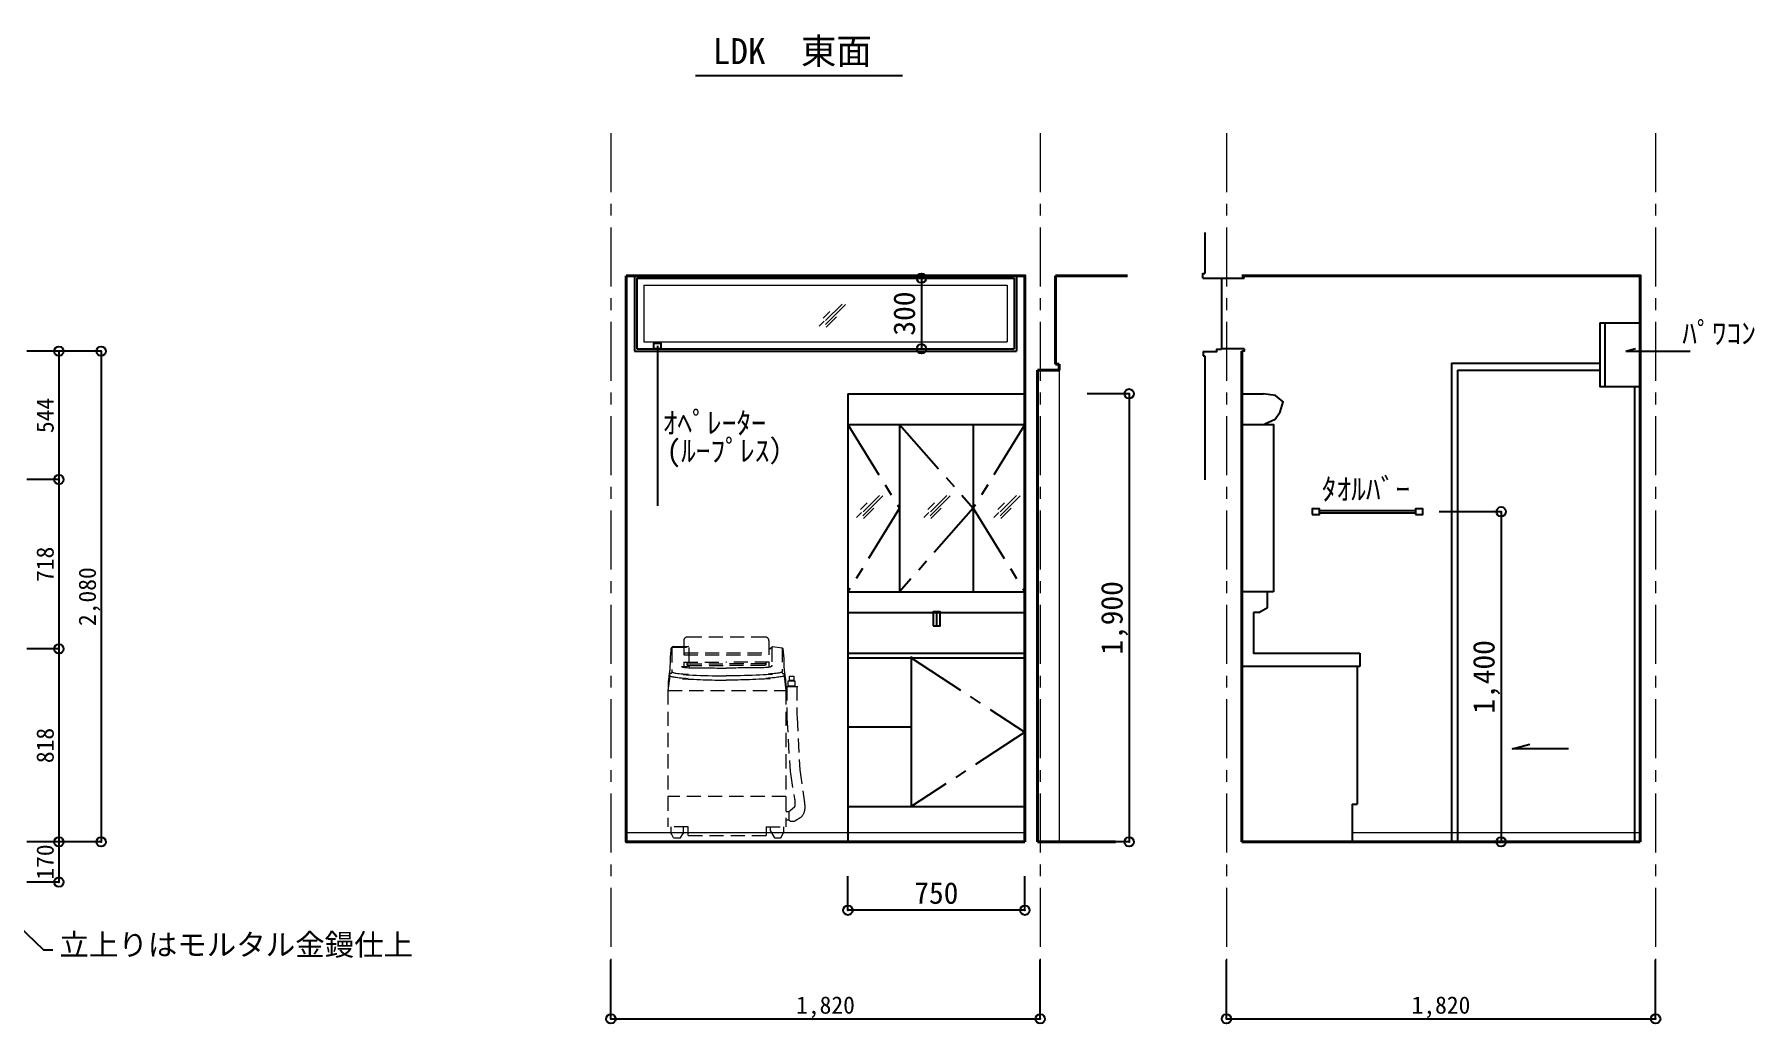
# Model space of a CAD drawing. Units: millimetres at full size, sheet at 1:50. Extents: x -31113 to 29332, y -20209 to 31249.
# Drawn here: x 16282 to 23576, y -1867 to 2326 of the extents above; entities that cross this region are included whole.
import ezdxf
from ezdxf.enums import TextEntityAlignment as Align

# ---------------------------------------------------------------- set-up
doc = ezdxf.new("R2010")
doc.units = ezdxf.units.MM
doc.header["$LTSCALE"] = 50
doc.header["$PDMODE"] = 32
doc.header["$PDSIZE"] = 40
doc.linetypes.add('CHAIN1', pattern=[8, 5, -1, 1, -1])
doc.linetypes.add('DASHED1', pattern=[1.8, 1.2, -0.6])
for name, color, linetype, lineweight in [('B-1_通り芯・通り番号', 1, 'CHAIN1', 18), ('B-2_柱(黄)', 4, 'Continuous', 9), ('B-3_仕上線(黄)', 3, 'Continuous', 40), ('B-5_サッシ・室内建具', 7, 'Continuous', 25), ('B-6_住宅設備・造作', 1, 'Continuous', 18), ('B-A_文字', 7, 'Continuous', 25), ('B-F_寸法・方位', 7, 'Continuous', 25)]:
    doc.layers.add(name, color=color, linetype=linetype, lineweight=lineweight)
doc.styles.add('ＭＳ ゴシック', font='')
doc.styles.get('ＭＳ ゴシック').set_extended_font_data('MS Gothic')

msp = doc.modelspace()

# ---------------------------------------------------------------- linework, layer by layer
at = {"layer": 'B-1_通り芯・通り番号'}
for p, q in [((18726.82, 1908.04), (18726.82, -1846.71)), ((18726.82, 1908.04), (18726.82, -1846.71)), ((20546.82, 1908.04), (20546.82, -1846.71)), ((20546.82, 1908.04), (20546.82, -1846.71)), ((21336.56, 1908.04), (21336.56, -1846.71)), ((21336.56, 1908.04), (21336.56, -1846.71)), ((23156.56, 1908.04), (23156.56, -1846.71)), ((23156.56, 1908.04), (23156.56, -1846.71))]:
    msp.add_line(p, q, dxfattribs=at)
at = {"layer": 'B-2_柱(黄)'}
for p, q in [((19721.16, 1181.21), (19636.18, 1096.22)), ((19706.65, 1183.36), (19636.95, 1113.66)), ((19630.83, 1110.23), (19609.59, 1088.99)), ((19654.49, 1151.63), (19626.25, 1123.39)), ((19682.99, 1129.05), (19639.16, 1085.22)), ((19879.83, 370.23), (19794.85, 285.25)), ((19865.32, 372.38), (19795.62, 302.69)), ((20165.44, 370.23), (20080.46, 285.25)), ((20150.92, 372.38), (20081.23, 302.69)), ((20461.62, 370.23), (20376.64, 285.25)), ((20447.1, 372.38), (20377.41, 302.69)), ((19789.5, 299.26), (19768.26, 278.02)), ((19813.16, 340.66), (19784.92, 312.42)), ((19841.66, 318.08), (19797.83, 274.25)), ((20075.11, 299.26), (20053.87, 278.02)), ((20098.76, 340.66), (20070.53, 312.42)), ((20127.26, 318.08), (20083.43, 274.25)), ((20371.29, 299.26), (20350.05, 278.02)), ((20394.95, 340.66), (20366.71, 312.42)), ((20423.44, 318.08), (20379.62, 274.25))]:
    msp.add_line(p, q, dxfattribs=at)
at = {"layer": 'B-3_仕上線(黄)'}
for p, q in [((18791.82, 1303.29), (20481.82, 1303.29)), ((20481.82, 1303.29), (20481.82, -1096.71)), ((20611.82, 1303.29), (20917.08, 1303.29)), ((20611.82, 1303.29), (20611.82, 928.29)), ((21401.56, 1303.29), (23091.56, 1303.29)), ((23091.56, 1303.29), (23091.56, -1096.71)), ((21401.56, 983.29), (21401.56, -1096.71)), ((20535.39, 903.29), (20535.39, -1096.71)), ((20535.39, 903.29), (20626.82, 903.29)), ((20611.82, 928.29), (20626.82, 928.29)), ((20626.82, 928.29), (20626.82, 903.29)), ((20535.39, -1096.71), (20866.8, -1096.71)), ((21401.56, -1096.71), (23091.56, -1096.71))]:
    msp.add_line(p, q, dxfattribs=at)
at = {"layer": 'B-3_仕上線(黄)', "color": 1, "lineweight": 18}
msp.add_line((20626.82, 903.29), (20626.82, -1096.71), dxfattribs=at)
at = {"layer": 'B-3_仕上線(黄)'}
for points in [[(18791.82, 1303.29), (20481.82, 1303.29), (20481.82, -1096.71)], [(18791.82, 1303.29), (18791.82, -1096.71), (20481.82, -1096.71)], [(21401.56, 1303.29), (23091.56, 1303.29), (23091.56, -1096.71)]]:
    msp.add_lwpolyline(points, dxfattribs=at)
at = {"layer": 'B-5_サッシ・室内建具'}
for p, q in [((18826.82, 1303.29), (18826.82, 983.29)), ((18836.82, 1293.29), (18836.82, 993.29)), ((18836.82, 1293.29), (20436.82, 1293.29)), ((20436.82, 1293.29), (20436.82, 993.29)), ((20446.82, 1303.29), (20446.82, 983.29)), ((18826.82, 983.29), (20446.82, 983.29)), ((18836.82, 993.29), (20436.82, 993.29)), ((18924.79, 1006.54), (18924.79, 327.62)), ((19731.82, 803.29), (19731.82, -1096.71)), ((19731.82, 803.29), (20481.82, 803.29)), ((19731.82, 672.71), (20481.82, 672.71)), ((19950.46, 672.71), (19950.46, -36.71)), ((20263.19, 672.71), (20263.19, -36.71)), ((19731.82, -36.71), (20481.82, -36.71)), ((19731.82, -123.57), (20481.82, -123.57)), ((20106.82, -121.12), (20106.82, -181.96)), ((19731.82, -296.71), (20481.82, -296.71)), ((19731.82, -316.71), (20481.82, -316.71)), ((19999.19, -311.05), (19999.19, -946.71)), ((19731.82, -608.4), (19999.19, -608.4)), ((19731.82, -946.71), (20481.82, -946.71))]:
    msp.add_line(p, q, dxfattribs=at)
for points in [[(18938.16, 993.11), (18908.16, 993.11), (18908.16, 1017.11), (18938.16, 1017.11)], [(20092.67, -181.12), (20122.67, -181.12), (20122.67, -121.12), (20092.67, -121.12)]]:
    msp.add_lwpolyline(points, close=True, dxfattribs=at)
at = {"layer": 'B-5_サッシ・室内建具', "linetype": 'CHAIN1'}
msp.add_lwpolyline([(19999.19, -316.71), (20481.82, -631.71), (19999.19, -946.71)], dxfattribs=at)
at = {"layer": 'B-6_住宅設備・造作'}
for p, q in [((18866.82, 1263.29), (20406.82, 1263.29)), ((18866.82, 1263.29), (18866.82, 1023.29)), ((20406.82, 1263.29), (20406.82, 1023.29)), ((18866.82, 1023.29), (20406.82, 1023.29))]:
    msp.add_line(p, q, dxfattribs=at)
at = {"layer": 'B-6_住宅設備・造作', "linetype": 'DASHED1'}
for p, q in [((18980.41, -287.67), (18979.6, -294.9)), ((18981.27, -280.44), (18980.41, -287.67)), ((18981.78, -276.25), (18981.27, -280.44)), ((18981.78, -276.25), (18986.51, -271.52)), ((18984.98, -276.25), (18984.98, -374.88)), ((18986.69, -271.71), (19054.43, -271.71)), ((18992.54, -268.7), (19055.26, -268.7)), ((19055.26, -268.7), (19032.71, -275.31)), ((19035.24, -243.82), (19035.24, -356.52)), ((19381.69, -228.71), (19050.35, -228.71)), ((19056.7, -272.81), (19056.7, -347.95)), ((19396.8, -243.82), (19396.8, -356.52)), ((19400.61, -278.53), (19411.11, -268.02)), ((19409.35, -272.81), (19409.35, -347.95)), ((19411.11, -268.02), (19452.23, -274.1)), ((19452.23, -274.1), (19455.43, -276.25)), ((19452.23, -274.1), (19452.23, -374.88)), ((19455.43, -276.25), (19455.94, -280.44)), ((19455.94, -280.44), (19456.79, -287.67)), ((19456.79, -287.67), (19457.61, -294.9)), ((18976.86, -356.95), (18976.37, -364.79)), ((18977.11, -349.08), (18976.86, -356.95)), ((18977.22, -341.2), (18977.11, -349.08)), ((18977.29, -333.31), (18977.22, -341.2)), ((18977.43, -325.43), (18977.29, -333.31)), ((18977.58, -320.86), (18977.43, -325.43)), ((18977.77, -316.64), (18977.58, -320.86)), ((18978.25, -309.39), (18977.77, -316.64)), ((18978.87, -302.14), (18978.25, -309.39)), ((18979.6, -294.9), (18978.87, -302.14)), ((19059.83, -353.48), (19026.3, -353.84)), ((19026.3, -353.84), (19026.81, -354.17)), ((19026.81, -354.17), (19027.34, -354.46)), ((19027.34, -354.46), (19027.88, -354.74)), ((19027.88, -354.74), (19028.19, -354.88)), ((19028.19, -354.88), (19028.82, -355.14)), ((19028.82, -355.14), (19029.93, -355.52)), ((19029.93, -355.52), (19031.07, -355.82)), ((19031.07, -355.82), (19032.22, -356.07)), ((19032.22, -356.07), (19033.38, -356.26)), ((19033.38, -356.26), (19034.55, -356.43)), ((19034.55, -356.43), (19035.24, -356.52)), ((19034.62, -334.93), (19216.02, -334.93)), ((19035.24, -356.52), (19038.45, -356.91)), ((19035.82, -303.89), (19395.36, -303.89)), ((19036.24, -294.84), (19396.18, -294.84)), ((19038.45, -356.91), (19044, -357.48)), ((19044, -357.48), (19049.53, -357.92)), ((19048.19, -337.26), (19048.19, -346.31)), ((19048.19, -346.31), (19052.81, -348.97)), ((19049.53, -357.92), (19055.06, -358.25)), ((19051.9, -341.1), (19216.02, -341.1)), ((19052.81, -348.97), (19216.02, -348.97)), ((19055.06, -358.25), (19060.59, -358.51)), ((19056.7, -347.95), (19056.76, -348.2)), ((19056.76, -348.2), (19056.87, -348.62)), ((19056.87, -348.62), (19056.98, -349.04)), ((19056.98, -349.04), (19057.1, -349.45)), ((19057.1, -349.45), (19057.24, -349.86)), ((19057.24, -349.86), (19057.39, -350.26)), ((19057.39, -350.26), (19057.49, -350.49)), ((19057.49, -350.49), (19057.61, -350.74)), ((19057.61, -350.74), (19057.82, -351.15)), ((19057.82, -351.15), (19058.07, -351.55)), ((19058.07, -351.55), (19058.33, -351.93)), ((19058.33, -351.93), (19058.62, -352.3)), ((19058.62, -352.3), (19058.93, -352.65)), ((19058.93, -352.65), (19059.12, -352.85)), ((19059.12, -352.85), (19059.37, -353.09)), ((19059.37, -353.09), (19059.83, -353.48)), ((19060.59, -358.51), (19066.12, -358.7)), ((19066.12, -358.7), (19069.33, -358.79)), ((19069.33, -358.79), (19077.88, -358.99)), ((19077.88, -358.99), (19092.65, -359.2)), ((19092.65, -359.2), (19107.42, -359.29)), ((19107.42, -359.29), (19122.21, -359.31)), ((19122.21, -359.31), (19137.01, -359.3)), ((19137.01, -359.3), (19151.8, -359.3)), ((19151.8, -359.3), (19160.38, -359.34)), ((19160.38, -359.34), (19165.8, -359.38)), ((19165.8, -359.38), (19175.15, -359.47)), ((19175.15, -359.47), (19184.49, -359.59)), ((19184.49, -359.59), (19193.83, -359.73)), ((19193.83, -359.73), (19203.17, -359.89)), ((19203.17, -359.89), (19212.51, -360.06)), ((19212.51, -360.06), (19216.02, -360.13)), ((19397.42, -334.93), (19216.02, -334.93)), ((19380.14, -341.1), (19216.02, -341.1)), ((19379.23, -348.97), (19216.02, -348.97)), ((19219.53, -360.06), (19216.02, -360.13)), ((19228.87, -359.89), (19219.53, -360.06)), ((19238.21, -359.73), (19228.87, -359.89)), ((19247.55, -359.59), (19238.21, -359.73)), ((19256.89, -359.47), (19247.55, -359.59)), ((19266.24, -359.38), (19256.89, -359.47)), ((19271.66, -359.34), (19266.24, -359.38)), ((19280.24, -359.3), (19271.66, -359.34)), ((19295.03, -359.3), (19280.24, -359.3)), ((19309.83, -359.31), (19295.03, -359.3)), ((19324.62, -359.29), (19309.83, -359.31)), ((19339.39, -359.2), (19324.62, -359.29)), ((19354.16, -358.99), (19339.39, -359.2)), ((19362.71, -358.79), (19354.16, -358.99)), ((19365.92, -358.7), (19362.71, -358.79)), ((19371.45, -358.51), (19365.92, -358.7)), ((19376.98, -358.25), (19371.45, -358.51)), ((19382.51, -357.92), (19376.98, -358.25)), ((19383.85, -346.31), (19379.23, -348.97)), ((19388.04, -357.48), (19382.51, -357.92)), ((19383.85, -337.26), (19383.85, -346.31)), ((19393.59, -356.91), (19388.04, -357.48)), ((19396.8, -356.52), (19393.59, -356.91)), ((19397.49, -356.43), (19396.8, -356.52)), ((19398.66, -356.26), (19397.49, -356.43)), ((19399.82, -356.07), (19398.66, -356.26)), ((19400.97, -355.82), (19399.82, -356.07)), ((19402.11, -355.52), (19400.97, -355.82)), ((19403.22, -355.14), (19402.11, -355.52)), ((19403.85, -354.88), (19403.22, -355.14)), ((19404.16, -354.74), (19403.85, -354.88)), ((19404.7, -354.46), (19404.16, -354.74)), ((19405.23, -354.17), (19404.7, -354.46)), ((19405.74, -353.84), (19405.23, -354.17)), ((19406.22, -353.48), (19405.74, -353.84)), ((19406.68, -353.09), (19406.22, -353.48)), ((19406.93, -352.85), (19406.68, -353.09)), ((19407.12, -352.65), (19406.93, -352.85)), ((19407.43, -352.3), (19407.12, -352.65)), ((19407.72, -351.93), (19407.43, -352.3)), ((19407.99, -351.55), (19407.72, -351.93)), ((19408.23, -351.15), (19407.99, -351.55)), ((19408.44, -350.74), (19408.23, -351.15)), ((19408.56, -350.49), (19408.44, -350.74)), ((19408.66, -350.26), (19408.56, -350.49)), ((19408.81, -349.86), (19408.66, -350.26)), ((19408.95, -349.45), (19408.81, -349.86)), ((19409.07, -349.04), (19408.95, -349.45)), ((19409.18, -348.62), (19409.07, -349.04)), ((19409.29, -348.2), (19409.18, -348.62)), ((19409.35, -347.95), (19409.29, -348.2)), ((19457.61, -294.9), (19458.34, -302.14)), ((19458.34, -302.14), (19458.95, -309.39)), ((19458.95, -309.39), (19459.43, -316.64)), ((19459.43, -316.64), (19459.63, -320.86)), ((19459.63, -320.86), (19459.78, -325.43)), ((19459.78, -325.43), (19459.91, -333.31)), ((19459.91, -333.31), (19459.99, -341.2)), ((19459.99, -341.2), (19460.1, -349.08)), ((19460.1, -349.08), (19460.35, -356.95)), ((19460.35, -356.95), (19460.84, -364.79)), ((18975.81, -394.62), (18968.6, -454.79)), ((18969.45, -428.33), (18969.05, -438.58)), ((18970.01, -418.1), (18969.45, -428.33)), ((18970.79, -407.89), (18970.01, -418.1)), ((18971.86, -397.71), (18970.79, -407.89)), ((18972.64, -391.82), (18971.86, -397.71)), ((18972.95, -389.7), (18972.64, -391.82)), ((18973.51, -386.05), (18972.95, -389.7)), ((18974.09, -382.41), (18973.51, -386.05)), ((18974.66, -378.76), (18974.09, -382.41)), ((18975.2, -375.11), (18974.66, -378.76)), ((18975.68, -371.45), (18975.2, -375.11)), ((18975.73, -387.56), (18975.65, -388.97)), ((18975.65, -388.97), (18975.68, -390.41)), ((18975.93, -369.33), (18975.68, -371.45)), ((18975.68, -390.41), (18975.76, -391.86)), ((18975.98, -386.21), (18975.73, -387.56)), ((18975.76, -391.86), (18975.79, -392.69)), ((18975.79, -392.69), (18975.8, -393.01)), ((18975.8, -395.67), (18975.79, -395.98)), ((18975.8, -393.01), (18975.81, -393.55)), ((18975.81, -395.15), (18975.8, -395.67)), ((18975.81, -393.55), (18975.81, -394.08)), ((18975.81, -394.08), (18975.81, -394.62)), ((18975.81, -394.62), (18975.81, -395.15)), ((18975.9, -392.18), (18976.58, -392.8)), ((18976.37, -364.79), (18975.93, -369.33)), ((18976.47, -384.95), (18975.98, -386.21)), ((18976.89, -384.28), (18976.47, -384.95)), ((18976.58, -392.8), (18977.77, -393.46)), ((18977.02, -384.1), (18976.89, -384.28)), ((18977.28, -383.81), (18977.02, -384.1)), ((18977.55, -383.53), (18977.28, -383.81)), ((18977.85, -383.29), (18977.55, -383.53)), ((18977.77, -393.46), (18979.5, -394.16)), ((18978.17, -383.07), (18977.85, -383.29)), ((18978.51, -382.9), (18978.17, -383.07)), ((18978.72, -382.81), (18978.51, -382.9)), ((18978.99, -382.73), (18978.72, -382.81)), ((18979.46, -382.64), (18978.99, -382.73)), ((18979.95, -382.59), (18979.46, -382.64)), ((18979.5, -394.16), (18981.84, -394.9)), ((18980.44, -382.57), (18979.95, -382.59)), ((18980.92, -382.54), (18980.44, -382.57)), ((18981.39, -382.49), (18980.92, -382.54)), ((18981.64, -382.45), (18981.39, -382.49)), ((18982.36, -382.21), (18981.64, -382.45)), ((18981.84, -394.9), (18984.81, -395.67)), ((18983.36, -381.44), (18982.36, -382.21)), ((18984.12, -380.3), (18983.36, -381.44)), ((18984.69, -378.87), (18984.12, -380.3)), ((18985.12, -377.23), (18984.69, -378.87)), ((18984.81, -395.67), (18988.46, -396.46)), ((18984.98, -374.88), (18985.58, -375.8)), ((18985.48, -375.46), (18985.12, -377.23)), ((18985.67, -374.4), (18985.48, -375.46)), ((18985.58, -375.8), (18986.41, -376.66)), ((18986.41, -376.66), (18987.61, -377.49)), ((18987.61, -377.49), (18989.34, -378.28)), ((18988.46, -396.46), (18992.8, -397.27)), ((18989.34, -378.28), (18991.71, -379.06)), ((18991.71, -379.06), (18994.84, -379.83)), ((18992.8, -397.27), (18997.87, -398.1)), ((18994.84, -379.83), (18998.83, -380.59)), ((18997.87, -398.1), (19003.67, -398.94)), ((18998.83, -380.59), (19003.74, -381.36)), ((19003.67, -398.94), (19010.22, -399.78)), ((19003.74, -381.36), (19009.63, -382.12)), ((19009.63, -382.12), (19016.55, -382.9)), ((19010.22, -399.78), (19017.51, -400.62)), ((19016.55, -382.9), (19024.53, -383.68)), ((19017.51, -400.62), (19025.54, -401.45)), ((19024.53, -383.68), (19033.57, -384.48)), ((19025.54, -401.45), (19034.3, -402.28)), ((19053.87, -403.87), (19030.6, -404.63)), ((19030.6, -404.63), (19041.92, -405.36)), ((19054.8, -386.08), (19032.92, -386.88)), ((19032.92, -386.88), (19045.98, -387.68)), ((19033.57, -384.48), (19043.67, -385.28)), ((19034.3, -402.28), (19043.75, -403.08)), ((19041.92, -405.36), (19053.74, -406.06)), ((19043.67, -385.28), (19054.8, -386.08)), ((19043.75, -403.08), (19053.87, -403.87)), ((19045.98, -387.68), (19059.91, -388.46)), ((19053.74, -406.06), (19066.01, -406.73)), ((19059.91, -388.46), (19074.62, -389.23)), ((19066.01, -406.73), (19078.63, -407.35)), ((19074.62, -389.23), (19089.99, -389.96)), ((19078.63, -407.35), (19091.51, -407.93)), ((19089.99, -389.96), (19105.9, -390.65)), ((19091.51, -407.93), (19104.55, -408.47)), ((19104.55, -408.47), (19117.63, -408.96)), ((19105.9, -390.65), (19122.23, -391.28)), ((19117.63, -408.96), (19130.62, -409.41)), ((19122.23, -391.28), (19138.8, -391.84)), ((19130.62, -409.41), (19143.38, -409.8)), ((19138.8, -391.84), (19155.44, -392.32)), ((19143.38, -409.8), (19155.75, -410.15)), ((19155.44, -392.32), (19171.98, -392.7)), ((19155.75, -410.15), (19167.57, -410.45)), ((19167.57, -410.45), (19178.65, -410.7)), ((19171.98, -392.7), (19188.2, -392.97)), ((19178.65, -410.7), (19188.8, -410.91)), ((19188.2, -392.97), (19203.87, -393.09)), ((19188.8, -410.91), (19197.8, -411.07)), ((19197.8, -411.07), (19205.44, -411.19)), ((19203.87, -393.09), (19216.02, -393.06)), ((19205.44, -411.19), (19211.47, -411.28)), ((19211.47, -411.28), (19215.63, -411.33)), ((19215.63, -411.33), (19216.02, -411.33)), ((19228.17, -393.09), (19216.02, -393.06)), ((19216.41, -411.33), (19216.02, -411.33)), ((19220.57, -411.28), (19216.41, -411.33)), ((19226.6, -411.19), (19220.57, -411.28)), ((19234.24, -411.07), (19226.6, -411.19)), ((19243.84, -392.97), (19228.17, -393.09)), ((19243.24, -410.91), (19234.24, -411.07)), ((19253.39, -410.7), (19243.24, -410.91)), ((19260.06, -392.7), (19243.84, -392.97)), ((19264.47, -410.45), (19253.39, -410.7)), ((19276.6, -392.32), (19260.06, -392.7)), ((19276.29, -410.15), (19264.47, -410.45)), ((19288.66, -409.8), (19276.29, -410.15)), ((19293.24, -391.84), (19276.6, -392.32)), ((19301.42, -409.41), (19288.66, -409.8)), ((19309.82, -391.28), (19293.24, -391.84)), ((19314.41, -408.96), (19301.42, -409.41)), ((19326.14, -390.65), (19309.82, -391.28)), ((19327.49, -408.47), (19314.41, -408.96)), ((19342.05, -389.96), (19326.14, -390.65)), ((19340.53, -407.93), (19327.49, -408.47)), ((19353.41, -407.35), (19340.53, -407.93)), ((19357.42, -389.23), (19342.05, -389.96)), ((19366.03, -406.73), (19353.41, -407.35)), ((19372.13, -388.46), (19357.42, -389.23)), ((19378.3, -406.06), (19366.03, -406.73)), ((19386.06, -387.68), (19372.13, -388.46)), ((19390.12, -405.36), (19378.3, -406.06)), ((19393.46, -403.08), (19383.34, -403.87)), ((19383.34, -403.87), (19401.44, -404.63)), ((19399.12, -386.88), (19386.06, -387.68)), ((19401.44, -404.63), (19390.12, -405.36)), ((19402.91, -402.28), (19393.46, -403.08)), ((19403.63, -384.48), (19393.54, -385.28)), ((19393.54, -385.28), (19411.25, -386.08)), ((19411.25, -386.08), (19399.12, -386.88)), ((19411.66, -401.45), (19402.91, -402.28)), ((19412.68, -383.68), (19403.63, -384.48)), ((19419.7, -400.62), (19411.66, -401.45)), ((19420.65, -382.9), (19412.68, -383.68)), ((19426.99, -399.78), (19419.7, -400.62)), ((19427.58, -382.12), (19420.65, -382.9)), ((19433.54, -398.94), (19426.99, -399.78)), ((19433.47, -381.36), (19427.58, -382.12)), ((19438.38, -380.59), (19433.47, -381.36)), ((19439.34, -398.1), (19433.54, -398.94)), ((19442.36, -379.83), (19438.38, -380.59)), ((19444.4, -397.27), (19439.34, -398.1)), ((19445.5, -379.06), (19442.36, -379.83)), ((19448.75, -396.46), (19444.4, -397.27)), ((19447.87, -378.28), (19445.5, -379.06)), ((19449.6, -377.49), (19447.87, -378.28)), ((19452.39, -395.67), (19448.75, -396.46)), ((19450.8, -376.66), (19449.6, -377.49)), ((19451.62, -375.8), (19450.8, -376.66)), ((19451.54, -374.4), (19451.73, -375.46)), ((19452.23, -374.88), (19451.62, -375.8)), ((19451.73, -375.46), (19452.08, -377.23)), ((19452.08, -377.23), (19452.52, -378.87)), ((19455.37, -394.9), (19452.39, -395.67)), ((19452.52, -378.87), (19453.09, -380.3)), ((19453.09, -380.3), (19453.85, -381.44)), ((19453.85, -381.44), (19454.85, -382.21)), ((19454.85, -382.21), (19455.56, -382.45)), ((19457.7, -394.16), (19455.37, -394.9)), ((19455.56, -382.45), (19455.82, -382.49)), ((19455.82, -382.49), (19456.28, -382.54)), ((19456.28, -382.54), (19456.77, -382.57)), ((19456.77, -382.57), (19457.26, -382.59)), ((19457.26, -382.59), (19457.74, -382.64)), ((19459.44, -393.46), (19457.7, -394.16)), ((19457.74, -382.64), (19458.22, -382.73)), ((19458.22, -382.73), (19458.49, -382.81)), ((19458.49, -382.81), (19458.69, -382.9)), ((19458.69, -382.9), (19459.03, -383.07)), ((19459.03, -383.07), (19459.35, -383.29)), ((19459.35, -383.29), (19459.65, -383.53)), ((19460.63, -392.8), (19459.44, -393.46)), ((19459.65, -383.53), (19459.93, -383.81)), ((19459.93, -383.81), (19460.18, -384.1)), ((19460.18, -384.1), (19460.32, -384.28)), ((19460.32, -384.28), (19460.74, -384.95)), ((19461.31, -392.18), (19460.63, -392.8)), ((19460.74, -384.95), (19461.22, -386.21)), ((19460.84, -364.79), (19461.28, -369.33)), ((19461.22, -386.21), (19461.47, -387.56)), ((19461.28, -369.33), (19461.53, -371.45)), ((19461.4, -393.01), (19461.39, -393.55)), ((19461.39, -393.55), (19461.39, -394.08)), ((19461.39, -394.08), (19461.39, -394.62)), ((19461.39, -394.62), (19468.6, -454.79)), ((19461.39, -394.62), (19461.4, -395.15)), ((19461.41, -392.69), (19461.4, -393.01)), ((19461.4, -395.15), (19461.41, -395.67)), ((19461.45, -391.86), (19461.41, -392.69)), ((19461.41, -395.67), (19461.41, -395.98)), ((19461.52, -390.41), (19461.45, -391.86)), ((19461.47, -387.56), (19461.55, -388.97)), ((19461.55, -388.97), (19461.52, -390.41)), ((19461.53, -371.45), (19462.01, -375.11)), ((19462.01, -375.11), (19462.55, -378.76)), ((19462.55, -378.76), (19463.12, -382.41)), ((19463.12, -382.41), (19463.7, -386.05)), ((19463.7, -386.05), (19464.26, -389.7)), ((19464.26, -389.7), (19464.57, -391.82)), ((19464.57, -391.82), (19465.35, -397.71)), ((19465.35, -397.71), (19466.42, -407.89)), ((19466.42, -407.89), (19467.2, -418.1)), ((19467.2, -418.1), (19467.76, -428.33)), ((19467.76, -428.33), (19468.15, -438.58)), ((19472.59, -437.52), (19472.59, -571.85)), ((19472.59, -437.52), (19518.66, -437.52)), ((19478.16, -436.02), (19478.16, -414.08)), ((19478.16, -414.08), (19506.13, -414.08)), ((19506.13, -436.02), (19478.16, -436.02)), ((19484.47, -412.71), (19484.47, -393.78)), ((19484.47, -393.78), (19502.02, -393.78)), ((19502.02, -412.71), (19484.47, -412.71)), ((19502.02, -393.78), (19502.02, -412.71)), ((19506.13, -414.08), (19506.13, -436.02)), ((19514.97, -437.52), (19514.97, -558.79)), ((18968.76, -448.84), (18968.6, -454.79)), ((18968.6, -454.79), (19468.6, -454.79)), ((18968.6, -454.79), (18968.6, -1032.27)), ((18969.05, -438.58), (18968.76, -448.84)), ((19468.15, -438.58), (19468.45, -448.84)), ((19468.45, -448.84), (19468.6, -454.79)), ((19468.6, -454.79), (19468.6, -1032.89)), ((19472.59, -571.85), (19486.31, -797.86)), ((19514.97, -558.79), (19515.86, -567.79)), ((19486.31, -797.86), (19488.02, -806.03)), ((19488.02, -806.03), (19503.77, -906.61)), ((19468.6, -903.95), (18968.6, -903.95)), ((19503.77, -906.61), (19505.06, -911.99)), ((19505.31, -947.7), (19505.05, -948.71)), ((19505.06, -911.99), (19505.62, -915.16)), ((19505.52, -946.67), (19505.31, -947.7)), ((19505.69, -945.62), (19505.52, -946.67)), ((19505.62, -915.16), (19505.84, -916.79)), ((19505.82, -944.57), (19505.69, -945.62)), ((19505.89, -943.96), (19505.82, -944.57)), ((19505.84, -916.79), (19506.13, -919.62)), ((19506, -942.89), (19505.89, -943.96)), ((19506.15, -941.06), (19506, -942.89)), ((19506.13, -919.62), (19506.31, -922.47)), ((19506.26, -939.24), (19506.15, -941.06)), ((19506.33, -937.42), (19506.26, -939.24)), ((19506.31, -922.47), (19506.42, -925.33)), ((19506.39, -935.6), (19506.33, -937.42)), ((19506.42, -933.77), (19506.39, -935.6)), ((19506.42, -925.33), (19506.46, -928.2)), ((19506.44, -932.71), (19506.42, -933.77)), ((19506.46, -931.06), (19506.44, -932.71)), ((19506.46, -928.2), (19506.46, -931.06)), ((19543.11, -900.8), (19544.19, -907.77)), ((19544.19, -907.77), (19545.11, -914.2)), ((19545.11, -914.2), (19545.54, -917.51)), ((19545.54, -917.51), (19545.91, -919.91)), ((19545.91, -919.91), (19546.55, -924.05)), ((19546.55, -924.05), (19547.16, -928.2)), ((19547.16, -928.2), (19547.7, -932.36)), ((19547.7, -932.36), (19548.16, -936.52)), ((19548.16, -936.52), (19548.52, -940.7)), ((19548.52, -940.7), (19548.67, -943.13)), ((19548.67, -943.13), (19548.75, -944.87)), ((19548.75, -944.87), (19548.83, -947.87)), ((19548.83, -947.87), (19548.81, -950.87)), ((19481.59, -1004.66), (19468.6, -1004.66)), ((19487.07, -1008.77), (19482.1, -1003.81)), ((19487.07, -965.17), (19482.18, -968)), ((19504.74, -949.7), (19487.07, -965.17)), ((19487.07, -1008.77), (19505.29, -1008.77)), ((19505.05, -948.71), (19504.74, -949.7)), ((19506.02, -1008.36), (19505.29, -1008.77)), ((19507.29, -1007.64), (19506.02, -1008.36)), ((19508.55, -1006.93), (19507.29, -1007.64)), ((19509.81, -1006.2), (19508.55, -1006.93)), ((19511.06, -1005.47), (19509.81, -1006.2)), ((19512.3, -1004.73), (19511.06, -1005.47)), ((19513.02, -1004.29), (19512.3, -1004.73)), ((19514.12, -1003.62), (19513.02, -1004.29)), ((19515.99, -1002.43), (19514.12, -1003.62)), ((19517.85, -1001.23), (19515.99, -1002.43)), ((19519.71, -1000.01), (19517.85, -1001.23)), ((19521.57, -998.8), (19519.71, -1000.01)), ((19523.45, -997.58), (19521.57, -998.8)), ((19524.54, -996.89), (19523.45, -997.58)), ((19525.6, -996.22), (19524.54, -996.89)), ((19527.42, -995.07), (19525.6, -996.22)), ((19529.23, -993.91), (19527.42, -995.07)), ((19531.01, -992.69), (19529.23, -993.91)), ((19532.72, -991.42), (19531.01, -992.69)), ((19534.34, -990.05), (19532.72, -991.42)), ((19535.24, -989.21), (19534.34, -990.05)), ((19536.19, -988.22), (19535.24, -989.21)), ((19537.71, -986.41), (19536.19, -988.22)), ((19539.11, -984.47), (19537.71, -986.41)), ((19540.38, -982.43), (19539.11, -984.47)), ((19541.54, -980.32), (19540.38, -982.43)), ((19542.61, -978.14), (19541.54, -980.32)), ((19543.19, -976.87), (19542.61, -978.14)), ((19543.79, -975.46), (19543.19, -976.87)), ((19544.75, -973.02), (19543.79, -975.46)), ((19545.61, -970.55), (19544.75, -973.02)), ((19546.37, -968.05), (19545.61, -970.55)), ((19547.03, -965.53), (19546.37, -968.05)), ((19547.58, -962.99), (19547.03, -965.53)), ((19547.85, -961.51), (19547.58, -962.99)), ((19548.12, -959.8), (19547.85, -961.51)), ((19548.47, -956.84), (19548.12, -959.8)), ((19548.7, -953.86), (19548.47, -956.84)), ((19548.81, -950.87), (19548.7, -953.86)), ((19054.43, -1032.27), (18968.6, -1032.27)), ((18980.65, -1032.27), (18980.65, -1062.85)), ((18983.44, -1062.85), (18980.65, -1062.85)), ((18992.6, -1078.71), (18983.44, -1062.85)), ((18992.6, -1078.71), (19022.27, -1078.71)), ((19022.27, -1078.71), (19031.43, -1062.85)), ((19031.43, -1062.85), (19033.31, -1062.85)), ((19033.31, -1032.27), (19033.31, -1062.85)), ((19054.43, -1069.29), (19054.43, -1032.27)), ((19054.52, -1068.79), (19384.91, -1068.79)), ((19384.91, -1032.89), (19384.91, -1068.79)), ((19384.91, -1032.89), (19468.6, -1032.89)), ((19402.32, -1032.89), (19402.32, -1047.91)), ((19402.32, -1047.91), (19420.1, -1078.71)), ((19420.1, -1078.71), (19446.56, -1078.71)), ((19446.56, -1078.71), (19459.91, -1055.57)), ((19459.91, -1055.57), (19459.91, -1032.89))]:
    msp.add_line(p, q, dxfattribs=at)
for points in [[(19515.86, -567.79), (19527.21, -791.67), (19543.11, -900.8)], [(19468.6, -967.36), (19481.59, -967.36), (19481.59, -1004.66)]]:
    msp.add_lwpolyline(points, dxfattribs=at)
for centre, radius, start, end in [((18992.54, -276.25), 7.56, 90, 180), ((19050.35, -243.82), 15.11, 90, 180), ((19381.69, -243.82), 15.11, 0, 90)]:
    msp.add_arc(centre, radius, start, end, dxfattribs=at)
at = {"layer": 'B-A_文字'}
for p, q in [((21245.06, 1487.24), (21245.06, 1312.79)), ((21236.04, 1293.29), (21411.56, 1293.29)), ((21315.06, 1293.29), (21315.06, 993.29)), ((21411.56, 1293.29), (21411.56, 1308.29)), ((22920.56, 1103.29), (23091.56, 1103.29)), ((22940.56, 1103.29), (22940.56, 833.29)), ((21237.89, 982.69), (21237.89, 963.26)), ((21237.89, 963.26), (21245.06, 963.26)), ((21245.06, 963.26), (21245.06, 438.93)), ((21411.56, 993.29), (21315.06, 993.29)), ((23029.86, 983.62), (23071.74, 994.84)), ((23029.86, 983.62), (23302.98, 983.62)), ((22291.56, 933.29), (22291.56, -1096.71)), ((22291.56, 933.29), (22920.56, 933.29)), ((22316.56, 903.29), (22316.56, -1096.71)), ((22316.56, 903.29), (22920.56, 903.29)), ((21401.56, 803.29), (21491.71, 803.29)), ((23066.56, 833.29), (23066.56, -1096.71)), ((21730.72, 308.29), (22138.72, 308.29)), ((21730.72, 298.29), (22138.72, 298.29)), ((21536.56, -36.71), (21401.56, -36.71)), ((21474.25, -123.57), (21452.07, -123.57)), ((21901.56, -352.54), (21401.56, -352.54)), ((21891.56, -352.54), (21891.56, -936.71)), ((21901.56, -296.71), (21901.56, -352.54)), ((21869.6, -936.71), (21891.56, -936.71)), ((21869.6, -936.71), (21869.6, -1096.71))]:
    msp.add_line(p, q, dxfattribs=at)
at = {"layer": 'B-A_文字', "color": 1, "lineweight": 18}
for p, q in [((18791.82, -1056.71), (20481.82, -1056.71)), ((21869.6, -1056.71), (23091.56, -1056.71))]:
    msp.add_line(p, q, dxfattribs=at)
at = {"layer": 'B-A_文字'}
for points in [[(21236.04, 1293.29), (21236.04, 1312.79), (21245.06, 1312.79)], [(22920.56, 1103.29), (22920.56, 833.29), (23091.56, 833.29)], [(21237.89, 982.69), (21295.57, 982.69), (21295.57, 992.7), (21315.06, 992.7)], [(21411.56, 993.29), (21411.56, 983.29), (21401.56, 983.29)], [(21499.89, 674.96), (21543.42, 695.75), (21564.21, 726.94), (21577.21, 768.52), (21544.07, 795.16), (21491.71, 803.29)], [(21401.56, 672.71), (21536.56, 672.71), (21536.56, -36.71)], [(21474.25, -123.57), (21510.83, -102.45), (21510.83, -36.71)], [(21452.07, -123.57), (21452.07, -296.71), (21901.56, -296.71)], [(22787.05, -701.67), (22549.06, -701.67), (22623.71, -681.66)], [(15995.45, -1243.46), (16321.1, -1553.89), (16360.67, -1553.89)]]:
    msp.add_lwpolyline(points, dxfattribs=at)
for points in [[(21700.72, 291.29), (21730.72, 291.29), (21730.72, 315.29), (21700.72, 315.29)], [(22138.72, 291.29), (22168.72, 291.29), (22168.72, 315.29), (22138.72, 315.29)]]:
    msp.add_lwpolyline(points, close=True, dxfattribs=at)
at = {"layer": 'B-F_寸法・方位'}
for p, q in [((19085.01, 2151.5), (19963.25, 2151.5)), ((20043.57, 1293.29), (20043.57, 993.29)), ((16385.91, 983.29), (16250.65, 983.29)), ((16385.91, 983.29), (16385.91, 439.29)), ((16564.92, 983.29), (16385.91, 983.29)), ((16564.92, 983.29), (16564.92, -1096.71)), ((20923.75, 803.29), (20746.31, 803.29)), ((20923.75, 803.29), (20923.75, -1096.71)), ((16385.91, 439.29), (16250.65, 439.29)), ((16385.91, 439.29), (16385.91, -278.71)), ((22501.05, 303.29), (22239.3, 303.29)), ((22501.05, 303.29), (22501.05, -1096.71)), ((16385.91, -278.71), (16250.65, -278.71)), ((16385.91, -278.71), (16385.91, -1096.71)), ((16385.91, -1096.71), (16250.65, -1096.71)), ((16385.91, -1096.71), (16250.65, -1096.71)), ((16564.92, -1096.71), (16385.91, -1096.71)), ((16385.91, -1096.71), (16385.91, -1266.71)), ((20923.75, -1096.71), (20746.31, -1096.71)), ((22501.05, -1096.71), (22303.32, -1096.71)), ((16385.91, -1266.71), (16250.65, -1266.71)), ((19731.82, -1386.53), (19731.82, -1241.77)), ((20481.82, -1386.53), (20481.82, -1241.77)), ((20481.82, -1386.53), (19731.82, -1386.53)), ((18726.82, -1846.71), (18726.82, -1596.71)), ((20546.82, -1846.71), (20546.82, -1596.71)), ((21336.56, -1846.71), (21336.56, -1596.71)), ((23156.56, -1846.71), (23156.56, -1596.71)), ((18726.82, -1846.71), (20546.82, -1846.71)), ((21336.56, -1846.71), (23156.56, -1846.71))]:
    msp.add_line(p, q, dxfattribs=at)
at = {"layer": 'B-F_寸法・方位', "linetype": 'CHAIN1'}
for points in [[(19731.82, 672.71), (19950.46, 318), (19731.82, -36.71)], [(19950.46, 672.71), (20263.19, 318), (19950.46, -36.71)], [(20481.82, 672.71), (20263.19, 318), (20481.82, -36.71)]]:
    msp.add_lwpolyline(points, dxfattribs=at)
at = {"layer": 'B-F_寸法・方位'}
for p in [(20043.57, 1293.29), (16385.91, 983.29), (16564.92, 983.29), (20043.57, 993.29), (20923.75, 803.29), (16385.91, 439.29), (22501.05, 303.29), (16385.91, -278.71), (16385.91, -1096.71), (16564.92, -1096.71), (20923.75, -1096.71), (22501.05, -1096.71), (16385.91, -1266.71), (19731.82, -1386.53), (20481.82, -1386.53), (18726.82, -1846.71), (20546.82, -1846.71), (21336.56, -1846.71), (23156.56, -1846.71)]:
    msp.add_point(p, dxfattribs=at)

# ---------------------------------------------------------------- texts
at = {"layer": 'B-A_文字', "style": 'ＭＳ ゴシック'}
for s, height, p in [('LDK\u3000東面', 110, (19158.2, 2167.48)), ('ﾊﾟﾜｺﾝ', 91.64, (23269.53, 986.41)), ('ｵﾍﾟﾚｰﾀｰ', 91.64, (18946.4, 606.45)), ('(ﾙｰﾌﾟﾚｽ）', 91.64, (18961.68, 488.04)), ('ﾀｵﾙﾊﾞｰ', 91.64, (21740.52, 325.64))]:
    msp.add_text(s, height=height, dxfattribs=at).set_placement(p, align=Align.BOTTOM_LEFT)
at = {"layer": 'B-A_文字', "color": 3, "style": 'ＭＳ ゴシック'}
msp.add_text('立上りはモルタル金鏝仕上', height=91.64, dxfattribs=at).set_placement((16388.06, -1605.63), align=Align.BOTTOM_LEFT)
at = {"layer": 'B-F_寸法・方位', "style": 'ＭＳ ゴシック'}
for s, height, p in [('300', 91.64, (20043.57, 1049.54)), ('544', 73.31, (16385.91, 636.29)), ('718', 73.31, (16385.91, 5.29)), ('2,080', 73.31, (16564.92, -181.71)), ('1,900', 91.64, (20923.75, -302.96)), ('1,400', 91.64, (22501.05, -552.96)), ('818', 73.31, (16385.91, -762.71)), ('170', 73.31, (16385.91, -1256.71))]:
    msp.add_text(s, height=height, rotation=90, dxfattribs=at).set_placement(p, align=Align.BOTTOM_LEFT)
for s, height, p in [('750', 91.64, (20013.07, -1386.53)), ('1,820', 73.31, (19511.82, -1846.71)), ('1,820', 73.31, (22121.56, -1846.71))]:
    msp.add_text(s, height=height, dxfattribs=at).set_placement(p, align=Align.BOTTOM_LEFT)

doc.saveas('drawing.dxf')
